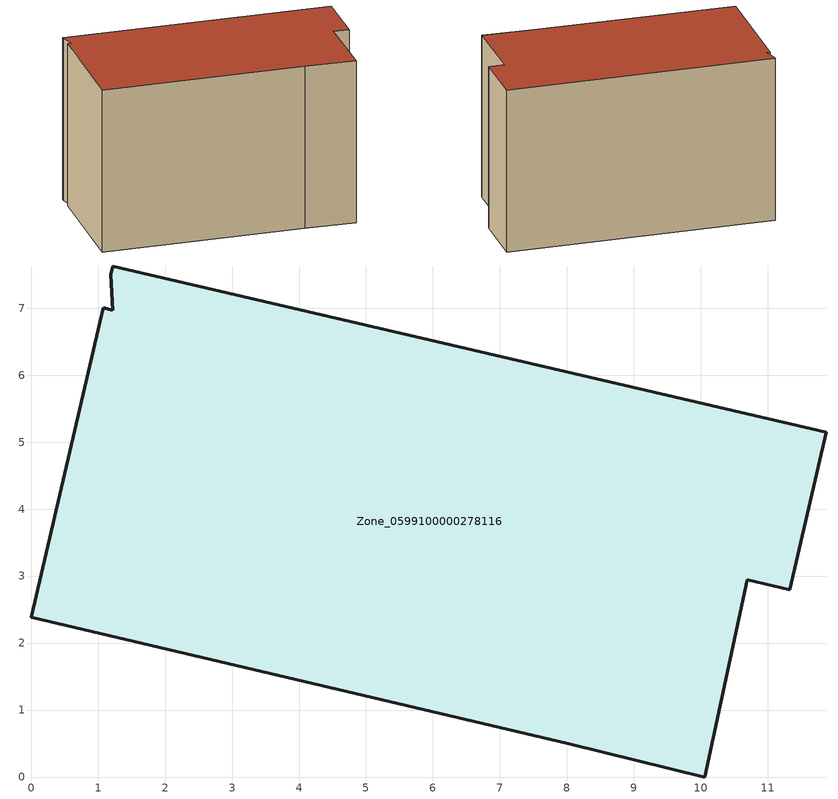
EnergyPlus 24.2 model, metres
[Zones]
Zone_0599100000278116
 floor ground (C_G): 1.19,7.5 1.22,7.63 11.87,5.15 11.33,2.79 10.69,2.94 10.06,0 8.03,0.49 0,2.38 1.07,7 1.22,6.97 z0
 wall outside (C_F): 1.22,7.63 1.19,7.5 1.22,6.97 1.07,7 0,2.38 8.03,0.49 10.06,0 10.69,2.94 11.33,2.79 11.87,5.15 1.22,7.63 z0:6.89
 roof outside (C_R): 1.22,6.97 1.07,7 0,2.38 8.03,0.49 10.06,0 10.69,2.94 11.33,2.79 11.87,5.15 1.22,7.63 1.19,7.5 z6.89
[BUILDING]
Pand.0599100000278116: North Axis=0; Terrain=City; Loads Convergence Tolerance Value=0.04; Temperature Convergence Tolerance Value=0.4; Solar Distribution=FullExterior; Maximum Number of Warmup Days=25; Minimum Number of Warmup Days=1
[Site:Location]
Rotterdam.The.Hague.AP_ZH_NLD Design_Conditions: Latitude=51.96; Longitude=4.45; Time Zone=1; Elevation=-4.5
[SITE:GROUNDTEMPERATURE:BUILDINGSURFACE]
18, 18, 18, 18, 18, 18, 18, 18, 18, 18, 18, 18
[MATERIAL] Thermal Absorptance=0.9; Solar Absorptance=0.7; Visible Absorptance=0.7
Name | Roughness | Thickness | Conductivity | Density | Specific Heat
G.TI.1946 | MediumSmooth | 0.15 | 1 | 540 | 1210
F.TI.1946 | Rough | 0.3 | 0.857143 | 1920 | 840
R.TI.1946 | MediumRough | 0.2 | 0.1 | 1500 | 1000
[CONSTRUCTION]
C_G: G.TI.1946
C_F: F.TI.1946
C_R: R.TI.1946
[ZONE]
Zone_0599100000278116: Type=1; Multiplier=1; Ceiling Height=Autocalculate; Volume=Autocalculate; Floor Area=autocalculate; Part of Total Floor Area=Yes
[ZONEINFILTRATION:DESIGNFLOWRATE]
Infil_Zone_0599100000278116: Zone or ZoneList or Space or SpaceList=Zone_0599100000278116; Schedule=AlwaysOn; Design Flow Rate Calculation Method=Flow/Area; Flow Rate per Floor Area=0.003; Constant Term Coefficient=1; Temperature Term Coefficient=0; Velocity Term Coefficient=0; Velocity Squared Term Coefficient=0
[HVACTEMPLATE:ZONE:IDEALLOADSAIRSYSTEM]
Zone_0599100000278116: Maximum Heating Supply Air Temperature=50; Minimum Cooling Supply Air Temperature=13; Maximum Heating Supply Air Humidity Ratio=0.0156; Minimum Cooling Supply Air Humidity Ratio=0.0077; Heating Limit=NoLimit; Cooling Limit=NoLimit; Dehumidification Control Type=ConstantSensibleHeatRatio; Cooling Sensible Heat Ratio=0.7; Dehumidification Setpoint=60; Humidification Control Type=None; Humidification Setpoint=30; Outdoor Air Method=None; Outdoor Air Flow Rate per Person=0.00944; Outdoor Air Flow Rate per Zone Floor Area=0; Outdoor Air Flow Rate per Zone=0; Demand Controlled Ventilation Type=None; Outdoor Air Economizer Type=NoEconomizer; Heat Recovery Type=None; Sensible Heat Recovery Effectiveness=0.7; Latent Heat Recovery Effectiveness=0.65
[ZONECONTROL:THERMOSTAT]
ThermostatControl_Zone_0599100000278116: Zone or ZoneList=Zone_0599100000278116; Control Type Schedule=DualSetpointControlType; Control 1=Thermostat_Zone_0599100000278116; Temperature Difference Between Cutout And Setpoint=0
[THERMOSTATSETPOINT:DUALSETPOINT]
Thermostat_Zone_0599100000278116: Heating Setpoint Temperature Schedule=HeatingSetpoint_Zone_0599100000278116; Cooling Setpoint Temperature Schedule=CoolingSetpoint_Zone_0599100000278116
[SCHEDULE:COMPACT]
HeatingSetpoint_Zone_0599100000278116: Through: 12/31, For: AllDays, Until: 24:00, 21
CoolingSetpoint_Zone_0599100000278116: Through: 12/31, For: AllDays, Until: 24:00, 24
DualSetpointControlType: Through: 12/31, For: AllDays, Until: 24:00, 4
AlwaysOn: Through: 12/31, For: AllDays, Until: 24:00, 1
